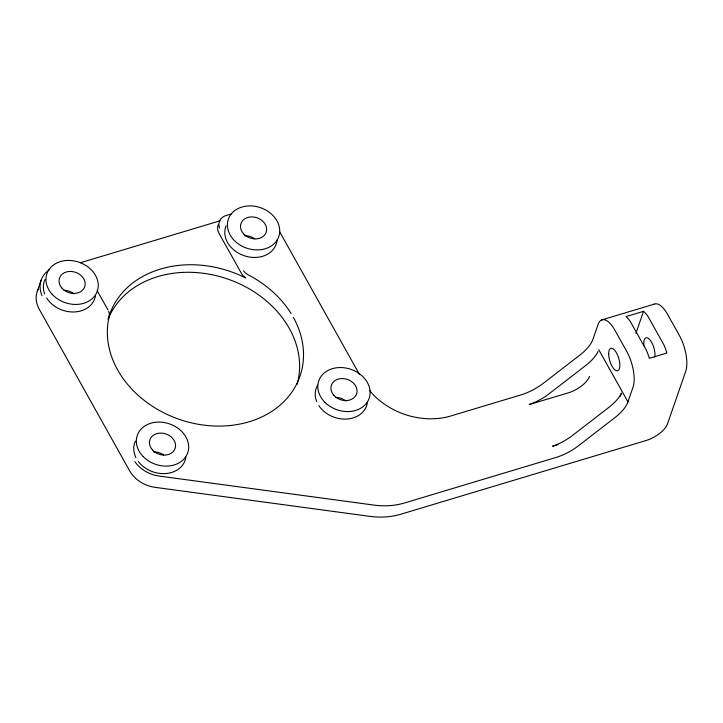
<?xml version="1.0" encoding="UTF-8"?>
<svg xmlns="http://www.w3.org/2000/svg" width="723" height="723" viewBox="0 0 723 723"><rect width="100%" height="100%" fill="white"/><g stroke="black" fill="none" stroke-linecap="round" stroke-linejoin="round"><path stroke-width="1.08" d="M108.025 319.322L108.577 317.686M620.361 396.231L621.428 393.113A33.339 14.812 -29.2 0 1 608.929 407.329L572.625 435.345A33.339 14.812 -29.2 0 1 552.598 446.236L557.993 444.627M37.271 291.306L41.184 280.009M635.915 333.348L643.533 311.333L644.329 312.011A26.67 10.664 73.3 0 1 647.844 316.15L663.795 344.681A26.679 10.664 73.3 0 1 666.389 351.468L666.868 353.05L649.308 358.328L648.829 356.746A26.679 10.664 73.3 0 0 646.235 349.959L630.275 321.428A26.67 10.664 73.3 0 0 626.769 317.289L625.973 316.611L643.533 311.333M134.849 461.626A30.005 24.058 19.1 0 0 159.187 476.068L373.981 505.097A66.688 53.466 19.1 0 0 404.735 502.919L555.851 457.505A33.339 14.812 -29.2 0 0 578.463 445.775L614.758 417.758A33.339 14.812 -29.2 0 0 627.944 401.861L633.068 387.067A26.679 10.664 73.3 0 0 626.615 351.143L614.948 330.284A26.679 10.664 73.3 0 0 598.066 324.491L592.941 339.286A33.339 14.812 -29.2 0 1 579.765 355.174L543.461 383.199A33.339 14.812 -29.2 0 1 520.858 394.93L451.035 415.915A66.688 53.466 19.1 0 1 412.616 416.674C400.949 413.918 389.86 408.667 380.461 401.211A66.688 53.466 19.1 0 1 369.543 390.465M231.441 213.891L226.127 215.49A13.339 10.691 19.1 0 0 219.584 228.043M80.19 262.82L220.117 220.768M601.617 319.964L654.297 304.13M97.162 290.727L107.98 309.887M598.78 349.715L627.944 401.861M279.485 231.441L359.494 374.496M243.47 270.754A13.339 10.691 19.1 0 0 248.567 275.038A100.027 80.199 19.1 0 1 291.098 313.52M293.402 317.451A100.027 80.199 19.1 0 1 249.173 421.753A100.027 80.199 19.1 0 1 117.795 370.221L115.68 366.236A100.027 80.199 19.1 0 1 109.11 316.945A13.339 10.691 19.1 0 0 108.64 311.27M108.305 318.644A100.027 80.199 19.1 0 1 227.953 279.114A100.027 80.199 19.1 0 1 297.054 384.356M218.247 224.799A13.339 10.691 19.1 0 0 218.942 233.204L241.31 273.186A13.339 10.691 19.1 0 0 245.784 277.921L242.847 276.602A100.027 80.199 19.1 0 0 108.848 316.873M277.054 239.946A26.679 21.383 19.1 0 1 246.01 256.285A26.679 21.383 19.1 0 1 226.055 225.901M367.411 402.124A26.679 21.383 19.1 0 1 347.085 419.033A26.679 21.383 19.1 0 1 318.852 405.621M316.71 401.563A26.679 21.383 19.1 0 1 317.605 385.242M185.874 457.171A26.679 21.383 19.1 0 1 166.236 473.511A26.679 21.383 19.1 0 1 138.418 461.608M135.951 457.65A26.679 21.383 19.1 0 1 135.409 441.147M95.472 295.517A26.679 21.383 19.1 0 1 74.596 311.947A26.679 21.383 19.1 0 1 46.67 298.003M44.636 293.918A26.679 21.383 19.1 0 1 45.007 279.485M42.051 295.689A30.005 24.058 19.1 0 1 49.661 269.562M589.552 376.349A20.009 8.884 -29.2 0 1 568.079 392.923L529.263 404.519A33.339 14.812 -29.2 0 0 549.299 393.628L585.594 365.603A33.339 14.812 -29.2 0 0 598.102 351.387M38.138 289.254A30.005 24.058 19.1 0 0 39.241 309.182L129.643 470.845A30.014 24.058 19.1 0 0 155.273 487.374L370.068 516.394A66.688 53.466 19.1 0 0 400.822 514.216L646.019 440.533A20.009 8.884 -29.2 0 0 667.492 423.958L685.747 371.233A26.679 10.664 73.3 0 0 679.295 335.309L667.636 314.451A26.679 10.664 73.3 0 0 653.42 304.627M643.949 345.793A11.667 4.663 73.3 0 1 644.13 340.37L644.464 339.403A11.667 4.663 73.3 0 1 651.477 342.069A11.667 4.663 73.3 0 1 654.767 357.063M244.582 235.743A13.339 10.691 19.1 0 1 254.758 238.816M64.004 290.257A13.339 10.691 19.1 0 1 73.99 293.881M153.529 451.929A13.339 10.691 19.1 0 1 163.696 455.002M335.879 397.388A13.339 10.691 19.1 0 1 345.865 401.012M325.016 402.413A26.679 21.383 19.1 0 0 369.064 398.617A26.679 21.383 19.1 0 0 337.84 367.655A26.679 21.383 19.1 0 0 325.016 402.413M233.348 239.43A26.679 21.383 19.1 0 0 278.048 238.391A26.679 21.383 19.1 0 0 249.29 205.901A26.679 21.383 19.1 0 0 233.348 239.43M52.291 294.406A26.679 21.383 19.1 0 0 96.801 292.444A26.679 21.383 19.1 0 0 67.203 260.452A26.679 21.383 19.1 0 0 52.291 294.406M143.118 456.511A26.679 21.383 19.1 0 0 187.411 453.628A26.679 21.383 19.1 0 0 156.99 422.142A26.679 21.383 19.1 0 0 143.118 456.511M152.417 449.878A13.339 10.691 19.1 0 0 174.758 449.317A13.339 10.691 19.1 0 0 160.343 433.095A13.339 10.691 19.1 0 0 152.417 449.878M608.676 354.324A11.667 4.663 73.3 0 0 617.261 370.791A11.667 4.663 73.3 0 0 616.855 353.52A11.667 4.663 73.3 0 0 608.676 354.324M333.881 395.345A13.339 10.691 19.1 0 0 356.222 394.785A13.339 10.691 19.1 0 0 341.807 378.563A13.339 10.691 19.1 0 0 333.881 395.345M243.814 234.053A13.339 10.691 19.1 0 0 265.992 232.734A13.339 10.691 19.1 0 0 250.89 216.927A13.339 10.691 19.1 0 0 243.814 234.053M61.69 287.844A13.339 10.691 19.1 0 0 84.166 288.043A13.339 10.691 19.1 0 0 70.447 271.432A13.339 10.691 19.1 0 0 61.69 287.844"/></g></svg>
